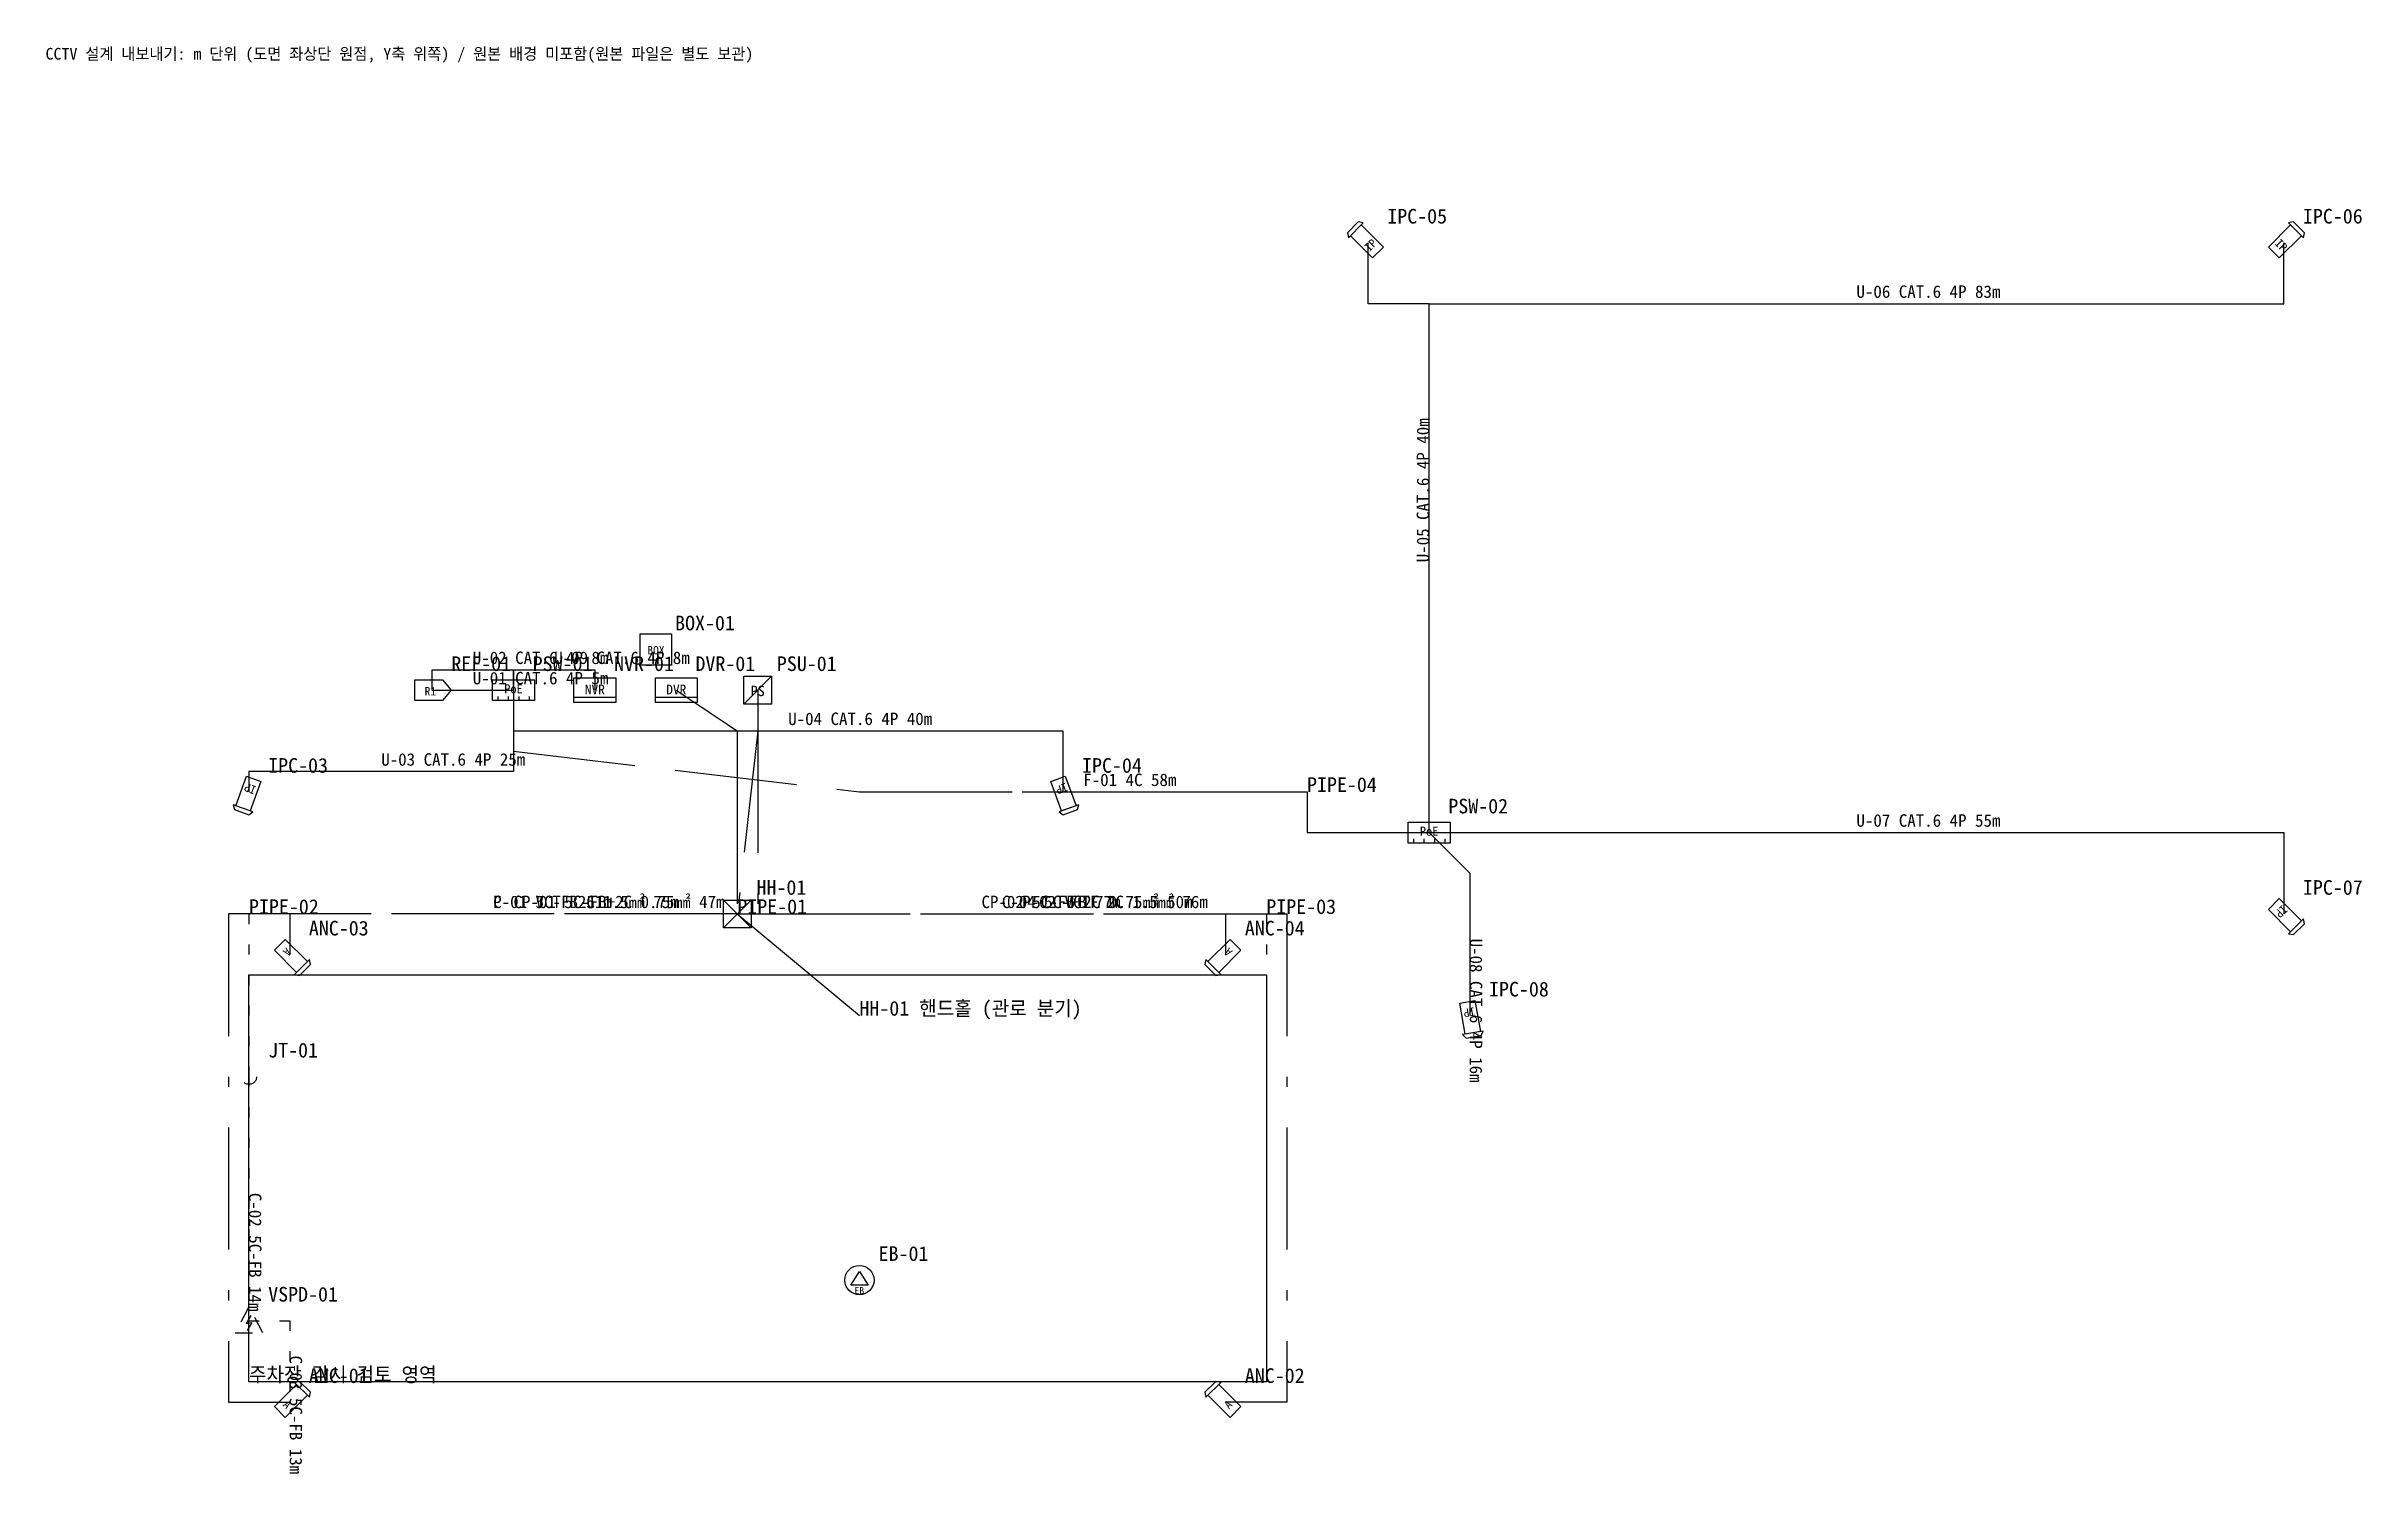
# Model space of a CAD drawing. Header units: metres. Extents: x 0 to 114, y -70 to 1.
import ezdxf
from ezdxf.enums import TextEntityAlignment as Align

# ---------------------------------------------------------------- set-up
doc = ezdxf.new("R2010")
doc.units = ezdxf.units.M
for name, pattern in [('DASHDOT', [10.5, 6, -2, 0.5, -2]), ('DASHED', [8, 6, -2]), ('DOT', [1.5, 0.5, -1]), ('HIDDEN', [4.5, 3, -1.5])]:
    doc.linetypes.add(name, pattern=pattern)
for name, color, linetype in [('CCTV-BOX', 30, 'CONTINUOUS'), ('CCTV-CCTV', 1, 'CONTINUOUS'), ('CCTV-COAX', 3, 'DOT'), ('CCTV-FIBER', 30, 'DASHED'), ('CCTV-LABEL', 7, 'CONTINUOUS'), ('CCTV-NET', 5, 'CONTINUOUS'), ('CCTV-NEW', 7, 'CONTINUOUS'), ('CCTV-POWER', 6, 'DASHDOT'), ('CCTV-RACEWAY', 8, 'HIDDEN'), ('CCTV-REC', 6, 'CONTINUOUS'), ('CCTV-TEXT', 7, 'CONTINUOUS'), ('CCTV-UTP', 5, 'CONTINUOUS')]:
    doc.layers.add(name, color=color, linetype=linetype)

# ---------------------------------------------------------------- blocks, each defined once
blk = doc.blocks.new('SYM_CABINET')
blk.add_lwpolyline([(-0.45, 0.45), (0.45, 0.45), (0.45, -0.45), (-0.45, -0.45)], close=True)
blk.add_text('BOX', height=0.24).set_placement((0, -0.02), align=Align.MIDDLE_CENTER)
blk = doc.blocks.new('SYM_NVR')
blk.add_lwpolyline([(-0.6, 0.35), (0.6, 0.35), (0.6, -0.35), (-0.6, -0.35)], close=True)
blk.add_lwpolyline([(-0.6, -0.2), (0.6, -0.2)])
blk.add_text('NVR', height=0.28).set_placement((0, 0.02), align=Align.MIDDLE_CENTER)
blk = doc.blocks.new('SYM_DVR')
blk.add_lwpolyline([(-0.6, 0.35), (0.6, 0.35), (0.6, -0.35), (-0.6, -0.35)], close=True)
blk.add_lwpolyline([(-0.6, -0.2), (0.6, -0.2)])
blk.add_text('DVR', height=0.28).set_placement((0, 0.02), align=Align.MIDDLE_CENTER)
blk = doc.blocks.new('SYM_POE_SWITCH')
blk.add_lwpolyline([(-0.6, 0.3), (0.6, 0.3), (0.6, -0.3), (-0.6, -0.3)], close=True)
for points in [[(-0.45, -0.18), (-0.45, -0.3)], [(-0.15, -0.18), (-0.15, -0.3)], [(0.15, -0.18), (0.15, -0.3)], [(0.45, -0.18), (0.45, -0.3)]]:
    blk.add_lwpolyline(points)
blk.add_text('PoE', height=0.26).set_placement((0, 0.04), align=Align.MIDDLE_CENTER)
blk = doc.blocks.new('SYM_PSU')
blk.add_lwpolyline([(-0.4, 0.4), (0.4, 0.4), (0.4, -0.4), (-0.4, -0.4)], close=True)
blk.add_lwpolyline([(-0.4, -0.4), (0.4, 0.4)])
blk.add_text('PS', height=0.3).set_placement((0, -0.02), align=Align.MIDDLE_CENTER)
blk = doc.blocks.new('SYM_HANDHOLE')
blk.add_lwpolyline([(-0.4, 0.4), (0.4, 0.4), (0.4, -0.4), (-0.4, -0.4)], close=True)
for points in [[(-0.4, 0.4), (0.4, -0.4)], [(-0.4, -0.4), (0.4, 0.4)]]:
    blk.add_lwpolyline(points)
blk = doc.blocks.new('SYM_OFFPAGE')
blk.add_lwpolyline([(-0.5, 0.3), (0.3, 0.3), (0.55, 0), (0.3, -0.3), (-0.5, -0.3)], close=True)
blk.add_text('R1', height=0.24).set_placement((-0.05, -0.03), align=Align.MIDDLE_CENTER)
blk = doc.blocks.new('SYM_CAMERA_BUL_IP')
for points in [[(-0.3, 0.5), (0.3, 0.5), (0.22, 0.62), (-0.22, 0.62)], [(-0.22, 0.5), (0.22, 0.5), (0.22, -0.4), (-0.22, -0.4)]]:
    blk.add_lwpolyline(points, close=True)
blk.add_text('IP', height=0.24).set_placement((0, -0.1), align=Align.MIDDLE_CENTER)
blk = doc.blocks.new('SYM_CAMERA_BUL_AN')
for points in [[(-0.3, 0.5), (0.3, 0.5), (0.22, 0.62), (-0.22, 0.62)], [(-0.22, 0.5), (0.22, 0.5), (0.22, -0.4), (-0.22, -0.4)]]:
    blk.add_lwpolyline(points, close=True)
blk.add_text('A', height=0.24).set_placement((0, -0.1), align=Align.MIDDLE_CENTER)
blk = doc.blocks.new('SYM_CUSTOM_ac2f0689')
blk.add_lwpolyline([(-0.25, -0.15), (0, 0.25), (0.25, -0.15)], close=True)
blk.add_circle((0, 0), 0.42)
blk.add_text('EB', height=0.2).set_placement((0, -0.3), align=Align.MIDDLE_CENTER)
blk = doc.blocks.new('SYM_COAX_JOINT')
blk.add_circle((0, 0), 0.22)
blk = doc.blocks.new('SYM_COAX_SPD')
blk.add_lwpolyline([(-0.4, -0.35), (0.4, -0.35), (0, 0.4)], close=True)
blk.add_lwpolyline([(0.05, 0.15), (-0.08, -0.08), (0.08, -0.05), (-0.05, -0.28)])

msp = doc.modelspace()

# ---------------------------------------------------------------- linework, layer by layer
at = {"layer": 'CCTV-COAX', "linetype": 'DOT'}
for points in [[(31, -31), (34, -33), (34, -42), (10, -42), (10, -50)], [(31, -31), (34, -33), (34, -42), (60, -42), (60, -66), (58, -66)], [(10, -50), (10, -62)], [(10, -62), (12, -62), (12, -66)]]:
    msp.add_lwpolyline(points, dxfattribs=at)
at = {"layer": 'CCTV-COAX', "linetype": 'DASHDOT'}
for points in [[(31, -31), (34, -33), (34, -42), (12, -42), (12, -44)], [(31, -31), (34, -33), (34, -42), (58, -42), (58, -44)]]:
    msp.add_lwpolyline(points, dxfattribs=at)
at = {"layer": 'CCTV-FIBER', "linetype": 'DASHED'}
msp.add_lwpolyline([(23, -31), (23, -34), (40, -36), (62, -36), (62, -38), (68, -38)], dxfattribs=at)
at = {"layer": 'CCTV-POWER', "linetype": 'DASHDOT'}
for points in [[(35, -31), (35, -33), (34, -42), (10, -42), (9, -42), (9, -66), (12, -66)], [(35, -31), (35, -33), (35, -42), (61, -42), (61, -66), (58, -66)]]:
    msp.add_lwpolyline(points, dxfattribs=at)
at = {"layer": 'CCTV-RACEWAY'}
for points in [[(34, -33), (34, -42)], [(40, -36), (62, -36), (62, -38)], [(34, -42), (10, -42)], [(34, -42), (60, -42)]]:
    msp.add_lwpolyline(points, dxfattribs=at)
at = {"layer": 'CCTV-TEXT'}
msp.add_lwpolyline([(34, -42), (40, -47)], dxfattribs=at)
msp.add_lwpolyline([(10, -45), (60, -45), (60, -65), (10, -65)], close=True, dxfattribs=at)
at = {"layer": 'CCTV-UTP', "linetype": 'CONTINUOUS'}
for points in [[(68, -38), (68, -12), (65, -12), (65, -9)], [(68, -38), (68, -12), (110, -12), (110, -9)], [(19, -31), (19, -30), (23, -30), (23, -31)], [(23, -31), (23, -30), (27, -30), (27, -31)], [(23, -31), (23, -35), (10, -35), (10, -36)], [(19, -31), (23, -31)], [(23, -31), (23, -33), (50, -33), (50, -36)], [(68, -38), (110, -38), (110, -42)], [(68, -38), (70, -40), (70, -47)]]:
    msp.add_lwpolyline(points, dxfattribs=at)

# ---------------------------------------------------------------- block references
at = {"layer": 'CCTV-BOX', "xscale": 1.7143, "yscale": 1.7143, "zscale": 1.7143}
msp.add_blockref('SYM_CABINET', (30, -29), dxfattribs=at)
at = {"layer": 'CCTV-CCTV', "xscale": 1.7143, "yscale": 1.7143, "zscale": 1.7143}
for name, p, rotation in [('SYM_CAMERA_BUL_IP', (65, -9), -315), ('SYM_CAMERA_BUL_IP', (110, -9), -45), ('SYM_CAMERA_BUL_IP', (10, -36), -200), ('SYM_CAMERA_BUL_IP', (50, -36), -160), ('SYM_CAMERA_BUL_IP', (110, -42), -135), ('SYM_CAMERA_BUL_AN', (12, -44), -135), ('SYM_CAMERA_BUL_AN', (58, -44), -225), ('SYM_CAMERA_BUL_IP', (70, -47), -170), ('SYM_CAMERA_BUL_AN', (12, -66), -45), ('SYM_CAMERA_BUL_AN', (58, -66), -315)]:
    msp.add_blockref(name, p, dxfattribs=dict(at, rotation=rotation))
at = {"layer": 'CCTV-COAX', "xscale": 1.7143, "yscale": 1.7143, "zscale": 1.7143}
for name, p in [('SYM_COAX_JOINT', (10, -50)), ('SYM_COAX_SPD', (10, -62))]:
    msp.add_blockref(name, p, dxfattribs=at)
at = {"layer": 'CCTV-NET', "xscale": 1.7143, "yscale": 1.7143, "zscale": 1.7143}
for p in [(23, -31), (68, -38)]:
    msp.add_blockref('SYM_POE_SWITCH', p, dxfattribs=at)
at = {"layer": 'CCTV-NEW', "xscale": 1.7143, "yscale": 1.7143, "zscale": 1.7143}
msp.add_blockref('SYM_CUSTOM_ac2f0689', (40, -60), dxfattribs=at)
at = {"layer": 'CCTV-POWER', "xscale": 1.7143, "yscale": 1.7143, "zscale": 1.7143}
msp.add_blockref('SYM_PSU', (35, -31), dxfattribs=at)
at = {"layer": 'CCTV-RACEWAY', "xscale": 1.7143, "yscale": 1.7143, "zscale": 1.7143}
msp.add_blockref('SYM_HANDHOLE', (34, -42), dxfattribs=at)
at = {"layer": 'CCTV-REC', "xscale": 1.7143, "yscale": 1.7143, "zscale": 1.7143}
for name, p in [('SYM_NVR', (27, -31)), ('SYM_DVR', (31, -31))]:
    msp.add_blockref(name, p, dxfattribs=at)
at = {"layer": 'CCTV-TEXT', "xscale": 1.7143, "yscale": 1.7143, "zscale": 1.7143}
msp.add_blockref('SYM_OFFPAGE', (19, -31), dxfattribs=at)

# ---------------------------------------------------------------- texts
at = {"layer": 'CCTV-LABEL'}
for s, height, p in [('CCTV 설계 내보내기: m 단위 (도면 좌상단 원점, Y축 위쪽) / 원본 배경 미포함(원본 파일은 별도 보관)', 0.576, (0, 0)), ('IPC-05', 0.72, (65.9429, -8.0571)), ('IPC-06', 0.72, (110.9429, -8.0571)), ('U-06 CAT.6 4P 83m', 0.612, (89, -11.712)), ('BOX-01', 0.72, (30.9429, -28.0571)), ('REF-01', 0.72, (19.9429, -30.0571)), ('U-02 CAT.6 4P 8m', 0.612, (21, -29.712)), ('PSW-01', 0.72, (23.9429, -30.0571)), ('U-09 CAT.6 4P 8m', 0.612, (25, -29.712)), ('NVR-01', 0.72, (27.9429, -30.0571)), ('DVR-01', 0.72, (31.9429, -30.0571)), ('PSU-01', 0.72, (35.9429, -30.0571)), ('U-01 CAT.6 4P 5m', 0.612, (21, -30.712)), ('U-04 CAT.6 4P 40m', 0.612, (36.5, -32.712)), ('U-03 CAT.6 4P 25m', 0.612, (16.5, -34.712)), ('IPC-03', 0.72, (10.9429, -35.0571)), ('IPC-04', 0.72, (50.9429, -35.0571)), ('F-01 4C 58m', 0.612, (51, -35.712)), ('PIPE-04', 0.72, (62, -36)), ('PSW-02', 0.72, (68.9429, -37.0571)), ('U-07 CAT.6 4P 55m', 0.612, (89, -37.712)), ('HH-01', 0.72, (34.9429, -41.0571)), ('IPC-07', 0.72, (110.9429, -41.0571)), ('PIPE-02', 0.72, (10, -42)), ('C-01 5C-FB 51m', 0.612, (22, -41.712)), ('P-01 VCTF 2C 1.5㎟ 75m', 0.612, (22, -41.712)), ('CP-01 5C-FB+2C 0.75㎟ 47m', 0.612, (23, -41.712)), ('PIPE-01', 0.72, (34, -42)), ('CP-02 5C-FB+2C 0.75㎟ 50m', 0.612, (46, -41.712)), ('C-04 5C-FB 77m', 0.612, (47, -41.712)), ('P-02 VCTF 2C 1.5㎟ 76m', 0.612, (48, -41.712)), ('PIPE-03', 0.72, (60, -42)), ('ANC-03', 0.72, (12.9429, -43.0571)), ('ANC-04', 0.72, (58.9429, -43.0571)), ('IPC-08', 0.72, (70.9429, -46.0571)), ('JT-01', 0.72, (10.9429, -49.0571)), ('EB-01', 0.72, (40.9429, -59.0571)), ('VSPD-01', 0.72, (10.9429, -61.0571)), ('ANC-01', 0.72, (12.9429, -65.0571)), ('ANC-02', 0.72, (58.9429, -65.0571))]:
    msp.add_text(s, height=height, dxfattribs=at).set_placement(p)
for s, rotation, p in [('U-05 CAT.6 4P 40m', 90, (68, -24.712)), ('U-08 CAT.6 4P 16m', -90, (70, -43.212)), ('C-02 5C-FB 14m', -90, (10, -55.712)), ('C-03 5C-FB 13m', -90, (12, -63.712))]:
    msp.add_text(s, height=0.612, rotation=rotation, dxfattribs=at).set_placement(p)
at = {"layer": 'CCTV-TEXT'}
for s, p in [('HH-01 핸드홀 (관로 분기)', (40, -47)), ('주차장 감시 검토 영역', (10, -65))]:
    msp.add_text(s, height=0.72, dxfattribs=at).set_placement(p)

doc.saveas('drawing.dxf')
